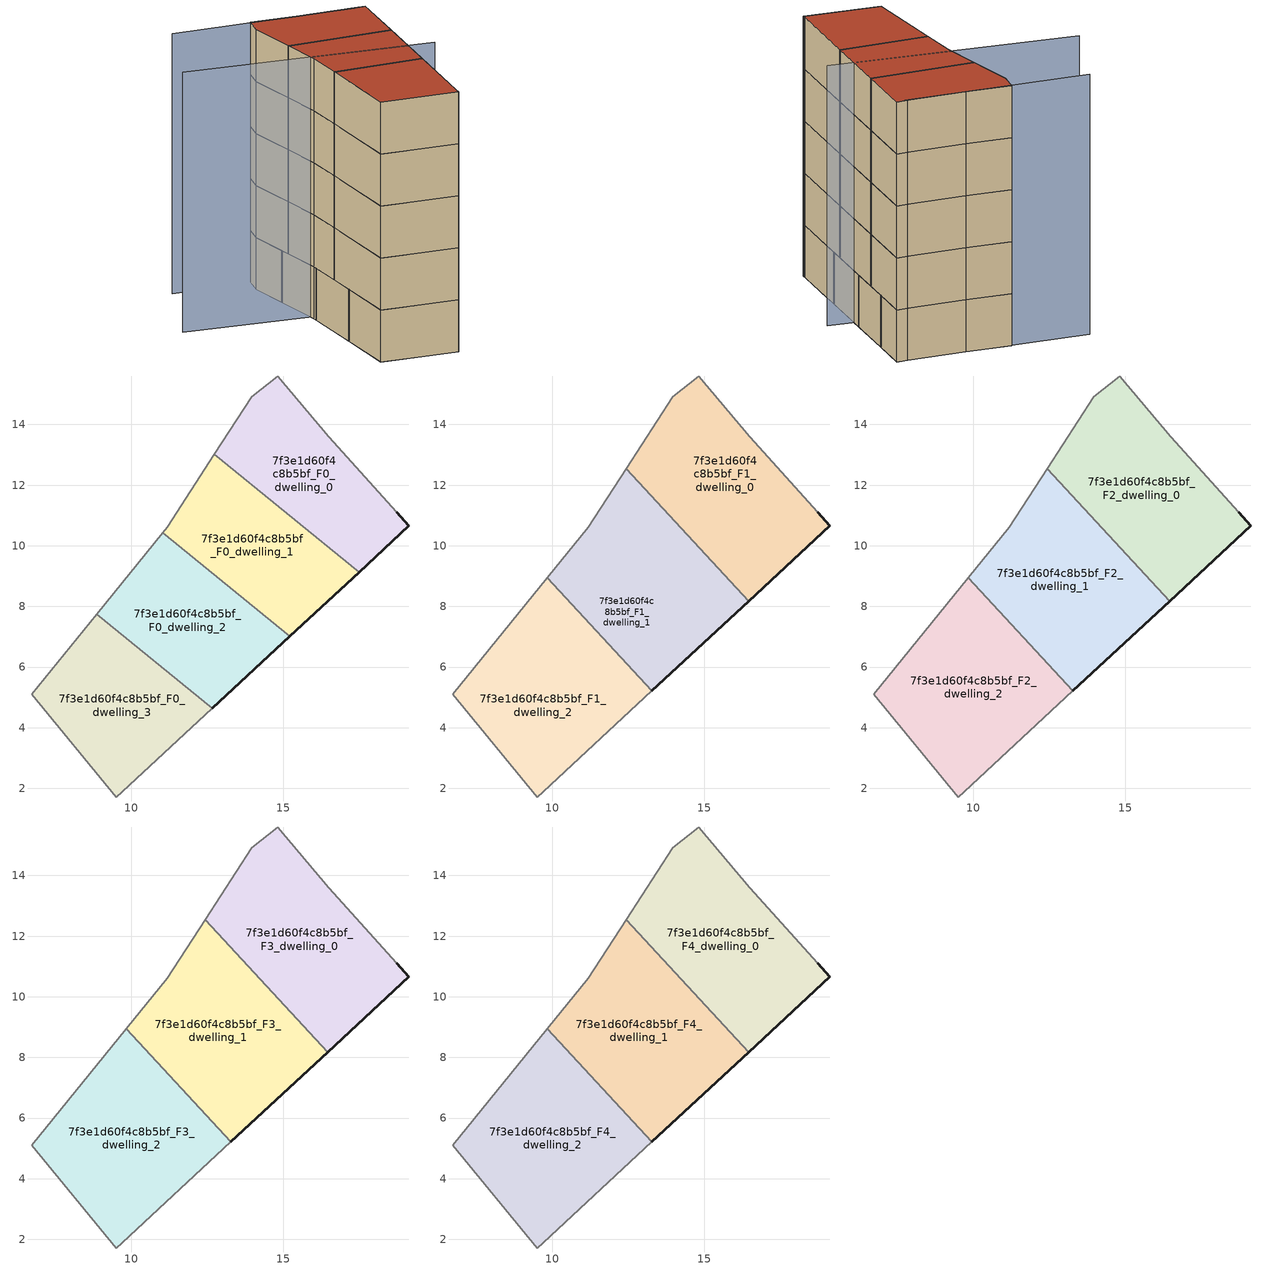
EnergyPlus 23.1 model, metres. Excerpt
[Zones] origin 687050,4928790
7f3e1d60f4c8b5bf_F0_dwelling_0
 floor ground (EU_floor_Construction): 19.16,10.65 18.74,11.11 16.52,13.59 14.83,15.6 13.96,14.91 12.74,13.01 17.51,9.13 z0
 wall outside (EU_wall_Construction): 18.74,11.11 19.16,10.65 17.51,9.13 z0:3
 wall to 7f3e1d60f4c8b5bf_F0_dwelling_1 (EU_wall_Construction): 17.51,9.13 12.74,13.01 z0:3
 wall adiabatic (EU_wall_Construction): 12.74,13.01 13.96,14.91 14.83,15.6 16.52,13.59 18.74,11.11 z0:3
7f3e1d60f4c8b5bf_F0_dwelling_1
 floor ground (EU_floor_Construction): 17.51,9.13 12.74,13.01 11.18,10.6 11.03,10.42 15.22,7.01 z0
 wall outside (EU_wall_Construction): 17.51,9.13 15.22,7.01 z0:3
 wall adiabatic (EU_wall_Construction): 11.03,10.42 11.18,10.6 12.74,13.01 z0:3
 wall to 7f3e1d60f4c8b5bf_F0_dwelling_2 (EU_wall_Construction): 15.22,7.01 11.03,10.42 z0:3
7f3e1d60f4c8b5bf_F0_dwelling_2
 floor ground (EU_floor_Construction): 15.22,7.01 11.03,10.42 8.85,7.74 12.66,4.64 z0
 wall outside (EU_wall_Construction): 15.22,7.01 12.66,4.64 z0:3
 wall to 7f3e1d60f4c8b5bf_F0_dwelling_3 (EU_wall_Construction): 12.66,4.64 8.85,7.74 z0:3
 wall adiabatic (EU_wall_Construction): 8.85,7.74 11.03,10.42 z0:3
7f3e1d60f4c8b5bf_F0_dwelling_3
 floor ground (EU_floor_Construction): 12.66,4.64 8.85,7.74 6.7,5.1 9.49,1.71 9.69,1.89 z0
 wall adiabatic (EU_wall_Construction): 12.66,4.64 9.69,1.89 9.49,1.71 6.7,5.1 8.85,7.74 z0:3
7f3e1d60f4c8b5bf_F1_dwelling_0
 floor to 7f3e1d60f4c8b5bf_F0_dwelling_0 (EU_floor_Construction): 19.16,10.65 18.74,11.11 16.52,13.59 14.83,15.6 13.96,14.91 12.74,13.01 17.51,9.13 z3
 floor to 7f3e1d60f4c8b5bf_F0_dwelling_1 (EU_floor_Construction): 17.51,9.13 12.74,13.01 12.43,12.54 16.47,8.17 z3
 wall outside (EU_wall_Construction): 18.74,11.11 19.16,10.65 16.47,8.17 z3:6
 wall to 7f3e1d60f4c8b5bf_F1_dwelling_1 (EU_wall_Construction): 16.47,8.17 12.43,12.54 z3:6
 wall adiabatic (EU_wall_Construction): 12.43,12.54 13.96,14.91 14.83,15.6 16.52,13.59 18.74,11.11 z3:6
7f3e1d60f4c8b5bf_F1_dwelling_1
 floor to 7f3e1d60f4c8b5bf_F0_dwelling_1 (EU_floor_Construction): 16.47,8.17 12.43,12.54 11.18,10.6 11.03,10.42 15.22,7.01 z3
 floor to 7f3e1d60f4c8b5bf_F0_dwelling_2 (EU_floor_Construction): 15.22,7.01 11.03,10.42 9.83,8.94 13.28,5.21 z3
 wall outside (EU_wall_Construction): 16.47,8.17 13.28,5.21 z3:6
 wall adiabatic (EU_wall_Construction): 9.83,8.94 11.18,10.6 12.43,12.54 z3:6
 wall to 7f3e1d60f4c8b5bf_F1_dwelling_2 (EU_wall_Construction): 13.28,5.21 9.83,8.94 z3:6
7f3e1d60f4c8b5bf_F1_dwelling_2
 floor to 7f3e1d60f4c8b5bf_F0_dwelling_2 (EU_floor_Construction): 13.28,5.21 9.83,8.94 8.85,7.74 12.66,4.64 z3
 floor to 7f3e1d60f4c8b5bf_F0_dwelling_3 (EU_floor_Construction): 12.66,4.64 8.85,7.74 6.7,5.1 9.49,1.71 9.69,1.89 z3
 wall adiabatic (EU_wall_Construction): 13.28,5.21 9.69,1.89 9.49,1.71 6.7,5.1 9.83,8.94 z3:6
7f3e1d60f4c8b5bf_F2_dwelling_0
 floor to 7f3e1d60f4c8b5bf_F1_dwelling_0 (EU_floor_Construction): 19.16,10.65 18.74,11.11 16.52,13.59 14.83,15.6 13.96,14.91 12.43,12.54 16.47,8.17 z6
 wall outside (EU_wall_Construction): 18.74,11.11 19.16,10.65 16.47,8.17 z6:9
 wall to 7f3e1d60f4c8b5bf_F2_dwelling_1 (EU_wall_Construction): 16.47,8.17 12.43,12.54 z6:9
 wall adiabatic (EU_wall_Construction): 12.43,12.54 13.96,14.91 14.83,15.6 16.52,13.59 18.74,11.11 z6:9
7f3e1d60f4c8b5bf_F2_dwelling_1
 floor to 7f3e1d60f4c8b5bf_F1_dwelling_1 (EU_floor_Construction): 16.47,8.17 12.43,12.54 11.18,10.6 9.83,8.94 13.28,5.21 z6
 wall outside (EU_wall_Construction): 16.47,8.17 13.28,5.21 z6:9
 wall adiabatic (EU_wall_Construction): 9.83,8.94 11.18,10.6 12.43,12.54 z6:9
 wall to 7f3e1d60f4c8b5bf_F2_dwelling_2 (EU_wall_Construction): 13.28,5.21 9.83,8.94 z6:9
7f3e1d60f4c8b5bf_F2_dwelling_2
 floor to 7f3e1d60f4c8b5bf_F1_dwelling_2 (EU_floor_Construction): 13.28,5.21 9.83,8.94 6.7,5.1 9.49,1.71 9.69,1.89 z6
 wall adiabatic (EU_wall_Construction): 13.28,5.21 9.69,1.89 9.49,1.71 6.7,5.1 9.83,8.94 z6:9
7f3e1d60f4c8b5bf_F3_dwelling_0
 floor to 7f3e1d60f4c8b5bf_F2_dwelling_0 (EU_floor_Construction): 19.16,10.65 18.74,11.11 16.52,13.59 14.83,15.6 13.96,14.91 12.43,12.54 16.47,8.17 z9
 wall outside (EU_wall_Construction): 18.74,11.11 19.16,10.65 16.47,8.17 z9:12
 wall to 7f3e1d60f4c8b5bf_F3_dwelling_1 (EU_wall_Construction): 16.47,8.17 12.43,12.54 z9:12
 wall adiabatic (EU_wall_Construction): 12.43,12.54 13.96,14.91 14.83,15.6 16.52,13.59 18.74,11.11 z9:12
7f3e1d60f4c8b5bf_F3_dwelling_1
 floor to 7f3e1d60f4c8b5bf_F2_dwelling_1 (EU_floor_Construction): 16.47,8.17 12.43,12.54 11.18,10.6 9.83,8.94 13.28,5.21 z9
 wall outside (EU_wall_Construction): 16.47,8.17 13.28,5.21 z9:12
 wall adiabatic (EU_wall_Construction): 9.83,8.94 11.18,10.6 12.43,12.54 z9:12
 wall to 7f3e1d60f4c8b5bf_F3_dwelling_2 (EU_wall_Construction): 13.28,5.21 9.83,8.94 z9:12
7f3e1d60f4c8b5bf_F3_dwelling_2
 floor to 7f3e1d60f4c8b5bf_F2_dwelling_2 (EU_floor_Construction): 13.28,5.21 9.83,8.94 6.7,5.1 9.49,1.71 9.69,1.89 z9
 wall adiabatic (EU_wall_Construction): 13.28,5.21 9.69,1.89 9.49,1.71 6.7,5.1 9.83,8.94 z9:12
7f3e1d60f4c8b5bf_F4_dwelling_0
 floor to 7f3e1d60f4c8b5bf_F3_dwelling_0 (EU_floor_Construction): 19.16,10.65 18.74,11.11 16.52,13.59 14.83,15.6 13.96,14.91 12.43,12.54 16.47,8.17 z12
 wall outside (EU_wall_Construction): 18.74,11.11 19.16,10.65 16.47,8.17 z12:15
 wall to 7f3e1d60f4c8b5bf_F4_dwelling_1 (EU_wall_Construction): 16.47,8.17 12.43,12.54 z12:15
 wall adiabatic (EU_wall_Construction): 12.43,12.54 13.96,14.91 14.83,15.6 16.52,13.59 18.74,11.11 z12:15
 roof outside (EU_roof_Construction): 16.52,13.59 18.74,11.11 19.16,10.65 16.47,8.17 12.43,12.54 13.96,14.91 14.83,15.6 z15
7f3e1d60f4c8b5bf_F4_dwelling_1
 floor to 7f3e1d60f4c8b5bf_F3_dwelling_1 (EU_floor_Construction): 16.47,8.17 12.43,12.54 11.18,10.6 9.83,8.94 13.28,5.21 z12
 wall outside (EU_wall_Construction): 16.47,8.17 13.28,5.21 z12:15
 wall adiabatic (EU_wall_Construction): 9.83,8.94 11.18,10.6 12.43,12.54 z12:15
 wall to 7f3e1d60f4c8b5bf_F4_dwelling_2 (EU_wall_Construction): 13.28,5.21 9.83,8.94 z12:15
 roof outside (EU_roof_Construction): 12.43,12.54 16.47,8.17 13.28,5.21 9.83,8.94 11.18,10.6 z15
7f3e1d60f4c8b5bf_F4_dwelling_2
 floor to 7f3e1d60f4c8b5bf_F3_dwelling_2 (EU_floor_Construction): 13.28,5.21 9.83,8.94 6.7,5.1 9.49,1.71 9.69,1.89 z12
 wall adiabatic (EU_wall_Construction): 13.28,5.21 9.69,1.89 9.49,1.71 6.7,5.1 9.83,8.94 z12:15
 roof outside (EU_roof_Construction): 9.83,8.94 13.28,5.21 9.69,1.89 9.49,1.71 6.7,5.1 z15
shading: 6.97,16.51 15.63,5.36 / 18.78,10.97 11.89,18.94 z0:15
[Building]
EU S2 Campaign: North Axis=0; Terrain=City; Solar Distribution=FullExterior
[Site:Location]
Bologna: Latitude=44.5; Longitude=11.25; Time Zone=1; Elevation=37
[SizingPeriod:WeatherFileDays]
AnnualSizingPeriod: Begin Month=1; Begin Day of Month=1; End Month=12; End Day of Month=31; Day of Week for Start Day=Monday; Use Weather File Daylight Saving Period=No; Use Weather File Rain and Snow Indicators=No
[MATERIAL]
EU_InternalMass_Material: Roughness=MediumRough; Thickness=0.1; Conductivity=1; Density=1800; Specific Heat=900; Thermal Absorptance=0.9; Solar Absorptance=0.7; Visible Absorptance=0.7
[MATERIAL:NOMASS] Roughness=MediumRough; Thermal Absorptance=0.9; Solar Absorptance=0.7; Visible Absorptance=0.7
Name | Thermal Resistance
EU_wall_NoMass | 0.905828
EU_roof_NoMass | 0.37593
EU_floor_NoMass | 0.67114
[CONSTRUCTION]
EU_wall_Construction: EU_wall_NoMass
EU_roof_Construction: EU_roof_NoMass
EU_floor_Construction: EU_floor_NoMass
EU_InternalMass_Construction: EU_InternalMass_Material
[ZONE] Type=1; Multiplier=1; Ceiling Height=autocalculate; Floor Area=autocalculate; Part of Total Floor Area=Yes
Name | Volume
7f3e1d60f4c8b5bf_F0_dwelling_0 | 53.4639
7f3e1d60f4c8b5bf_F1_dwelling_0; 7f3e1d60f4c8b5bf_F2_dwelling_0; 7f3e1d60f4c8b5bf_F3_dwelling_0; 7f3e1d60f4c8b5bf_F4_dwelling_0 | 71.283
7f3e1d60f4c8b5bf_F0_dwelling_1 | 53.4646
7f3e1d60f4c8b5bf_F1_dwelling_1; 7f3e1d60f4c8b5bf_F2_dwelling_1; 7f3e1d60f4c8b5bf_F3_dwelling_1; 7f3e1d60f4c8b5bf_F4_dwelling_1 | 71.2932
7f3e1d60f4c8b5bf_F0_dwelling_2 | 53.4617
7f3e1d60f4c8b5bf_F1_dwelling_2; 7f3e1d60f4c8b5bf_F2_dwelling_2; 7f3e1d60f4c8b5bf_F3_dwelling_2; 7f3e1d60f4c8b5bf_F4_dwelling_2 | 71.2808
7f3e1d60f4c8b5bf_F0_dwelling_3 | 53.4683
[INTERNALMASS] Construction=EU_InternalMass_Construction
Name | Zone or ZoneList | Surface Area
7f3e1d60f4c8b5bf_F0_dwelling_0_EU_InternalMass | 7f3e1d60f4c8b5bf_F0_dwelling_0 | 17.8212
7f3e1d60f4c8b5bf_F0_dwelling_1_EU_InternalMass | 7f3e1d60f4c8b5bf_F0_dwelling_1 | 17.8214
7f3e1d60f4c8b5bf_F0_dwelling_2_EU_InternalMass | 7f3e1d60f4c8b5bf_F0_dwelling_2 | 17.8208
7f3e1d60f4c8b5bf_F0_dwelling_3_EU_InternalMass | 7f3e1d60f4c8b5bf_F0_dwelling_3 | 17.8224
7f3e1d60f4c8b5bf_F1_dwelling_0_EU_InternalMass | 7f3e1d60f4c8b5bf_F1_dwelling_0 | 23.7607
7f3e1d60f4c8b5bf_F1_dwelling_1_EU_InternalMass | 7f3e1d60f4c8b5bf_F1_dwelling_1 | 23.7644
7f3e1d60f4c8b5bf_F1_dwelling_2_EU_InternalMass | 7f3e1d60f4c8b5bf_F1_dwelling_2 | 23.7598
7f3e1d60f4c8b5bf_F2_dwelling_0_EU_InternalMass | 7f3e1d60f4c8b5bf_F2_dwelling_0 | 23.7607
7f3e1d60f4c8b5bf_F2_dwelling_1_EU_InternalMass | 7f3e1d60f4c8b5bf_F2_dwelling_1 | 23.7644
7f3e1d60f4c8b5bf_F2_dwelling_2_EU_InternalMass | 7f3e1d60f4c8b5bf_F2_dwelling_2 | 23.7598
7f3e1d60f4c8b5bf_F3_dwelling_0_EU_InternalMass | 7f3e1d60f4c8b5bf_F3_dwelling_0 | 23.7607
7f3e1d60f4c8b5bf_F3_dwelling_1_EU_InternalMass | 7f3e1d60f4c8b5bf_F3_dwelling_1 | 23.7644
7f3e1d60f4c8b5bf_F3_dwelling_2_EU_InternalMass | 7f3e1d60f4c8b5bf_F3_dwelling_2 | 23.7598
7f3e1d60f4c8b5bf_F4_dwelling_0_EU_InternalMass | 7f3e1d60f4c8b5bf_F4_dwelling_0 | 23.7607
7f3e1d60f4c8b5bf_F4_dwelling_1_EU_InternalMass | 7f3e1d60f4c8b5bf_F4_dwelling_1 | 23.7644
7f3e1d60f4c8b5bf_F4_dwelling_2_EU_InternalMass | 7f3e1d60f4c8b5bf_F4_dwelling_2 | 23.7598
[OTHEREQUIPMENT] Fuel Type=Electricity; Design Level Calculation Method=Watts/Area; Power per Zone Floor Area=1; Fraction Latent=0; Fraction Radiant=0; Fraction Lost=0; Carbon Dioxide Generation Rate=0; EndUse Subcategory=EU_Step8_InternalGains
Name | Zone or ZoneList or Space or SpaceList | Schedule
EU_Step8_InternalGain_7f3e1d60f4c8b5bf_F0_dwelling_0_f000 | 7f3e1d60f4c8b5bf_F0_dwelling_0 | EU_Step8_GainSchedule_7f3e1d60f4c8b5bf_F0_dwelling_0_f000
EU_Step8_InternalGain_7f3e1d60f4c8b5bf_F0_dwelling_1_f000 | 7f3e1d60f4c8b5bf_F0_dwelling_1 | EU_Step8_GainSchedule_7f3e1d60f4c8b5bf_F0_dwelling_1_f000
EU_Step8_InternalGain_7f3e1d60f4c8b5bf_F0_dwelling_2_f000 | 7f3e1d60f4c8b5bf_F0_dwelling_2 | EU_Step8_GainSchedule_7f3e1d60f4c8b5bf_F0_dwelling_2_f000
EU_Step8_InternalGain_7f3e1d60f4c8b5bf_F0_dwelling_3_f000 | 7f3e1d60f4c8b5bf_F0_dwelling_3 | EU_Step8_GainSchedule_7f3e1d60f4c8b5bf_F0_dwelling_3_f000
EU_Step8_InternalGain_7f3e1d60f4c8b5bf_F1_dwelling_0_f000 | 7f3e1d60f4c8b5bf_F1_dwelling_0 | EU_Step8_GainSchedule_7f3e1d60f4c8b5bf_F1_dwelling_0_f000
EU_Step8_InternalGain_7f3e1d60f4c8b5bf_F1_dwelling_1_f000 | 7f3e1d60f4c8b5bf_F1_dwelling_1 | EU_Step8_GainSchedule_7f3e1d60f4c8b5bf_F1_dwelling_1_f000
EU_Step8_InternalGain_7f3e1d60f4c8b5bf_F1_dwelling_2_f000 | 7f3e1d60f4c8b5bf_F1_dwelling_2 | EU_Step8_GainSchedule_7f3e1d60f4c8b5bf_F1_dwelling_2_f000
EU_Step8_InternalGain_7f3e1d60f4c8b5bf_F2_dwelling_0_f000 | 7f3e1d60f4c8b5bf_F2_dwelling_0 | EU_Step8_GainSchedule_7f3e1d60f4c8b5bf_F2_dwelling_0_f000
EU_Step8_InternalGain_7f3e1d60f4c8b5bf_F2_dwelling_1_f000 | 7f3e1d60f4c8b5bf_F2_dwelling_1 | EU_Step8_GainSchedule_7f3e1d60f4c8b5bf_F2_dwelling_1_f000
EU_Step8_InternalGain_7f3e1d60f4c8b5bf_F2_dwelling_2_f000 | 7f3e1d60f4c8b5bf_F2_dwelling_2 | EU_Step8_GainSchedule_7f3e1d60f4c8b5bf_F2_dwelling_2_f000
EU_Step8_InternalGain_7f3e1d60f4c8b5bf_F3_dwelling_0_f000 | 7f3e1d60f4c8b5bf_F3_dwelling_0 | EU_Step8_GainSchedule_7f3e1d60f4c8b5bf_F3_dwelling_0_f000
EU_Step8_InternalGain_7f3e1d60f4c8b5bf_F3_dwelling_1_f000 | 7f3e1d60f4c8b5bf_F3_dwelling_1 | EU_Step8_GainSchedule_7f3e1d60f4c8b5bf_F3_dwelling_1_f000
EU_Step8_InternalGain_7f3e1d60f4c8b5bf_F3_dwelling_2_f000 | 7f3e1d60f4c8b5bf_F3_dwelling_2 | EU_Step8_GainSchedule_7f3e1d60f4c8b5bf_F3_dwelling_2_f000
EU_Step8_InternalGain_7f3e1d60f4c8b5bf_F4_dwelling_0_f000 | 7f3e1d60f4c8b5bf_F4_dwelling_0 | EU_Step8_GainSchedule_7f3e1d60f4c8b5bf_F4_dwelling_0_f000
EU_Step8_InternalGain_7f3e1d60f4c8b5bf_F4_dwelling_1_f000 | 7f3e1d60f4c8b5bf_F4_dwelling_1 | EU_Step8_GainSchedule_7f3e1d60f4c8b5bf_F4_dwelling_1_f000
EU_Step8_InternalGain_7f3e1d60f4c8b5bf_F4_dwelling_2_f000 | 7f3e1d60f4c8b5bf_F4_dwelling_2 | EU_Step8_GainSchedule_7f3e1d60f4c8b5bf_F4_dwelling_2_f000
[ZONEVENTILATION:DESIGNFLOWRATE] Schedule=EU_AlwaysOn; Design Flow Rate Calculation Method=AirChanges/Hour; Air Changes per Hour=0.73129; Ventilation Type=Natural; Fan Pressure Rise=0; Fan Total Efficiency=1; Constant Term Coefficient=1; Temperature Term Coefficient=0; Velocity Term Coefficient=0; Velocity Squared Term Coefficient=0; Minimum Indoor Temperature=-100; Maximum Indoor Temperature=100; Delta Temperature=-100; Minimum Outdoor Temperature=-100; Maximum Outdoor Temperature=100; Maximum Wind Speed=40
Name | Zone or ZoneList or Space or SpaceList
EU_ConstantAir_7f3e1d60f4c8b5bf_F0_dwelling_0 | 7f3e1d60f4c8b5bf_F0_dwelling_0
EU_ConstantAir_7f3e1d60f4c8b5bf_F0_dwelling_1 | 7f3e1d60f4c8b5bf_F0_dwelling_1
EU_ConstantAir_7f3e1d60f4c8b5bf_F0_dwelling_2 | 7f3e1d60f4c8b5bf_F0_dwelling_2
EU_ConstantAir_7f3e1d60f4c8b5bf_F0_dwelling_3 | 7f3e1d60f4c8b5bf_F0_dwelling_3
EU_ConstantAir_7f3e1d60f4c8b5bf_F1_dwelling_0 | 7f3e1d60f4c8b5bf_F1_dwelling_0
EU_ConstantAir_7f3e1d60f4c8b5bf_F1_dwelling_1 | 7f3e1d60f4c8b5bf_F1_dwelling_1
EU_ConstantAir_7f3e1d60f4c8b5bf_F1_dwelling_2 | 7f3e1d60f4c8b5bf_F1_dwelling_2
EU_ConstantAir_7f3e1d60f4c8b5bf_F2_dwelling_0 | 7f3e1d60f4c8b5bf_F2_dwelling_0
EU_ConstantAir_7f3e1d60f4c8b5bf_F2_dwelling_1 | 7f3e1d60f4c8b5bf_F2_dwelling_1
EU_ConstantAir_7f3e1d60f4c8b5bf_F2_dwelling_2 | 7f3e1d60f4c8b5bf_F2_dwelling_2
EU_ConstantAir_7f3e1d60f4c8b5bf_F3_dwelling_0 | 7f3e1d60f4c8b5bf_F3_dwelling_0
EU_ConstantAir_7f3e1d60f4c8b5bf_F3_dwelling_1 | 7f3e1d60f4c8b5bf_F3_dwelling_1
EU_ConstantAir_7f3e1d60f4c8b5bf_F3_dwelling_2 | 7f3e1d60f4c8b5bf_F3_dwelling_2
EU_ConstantAir_7f3e1d60f4c8b5bf_F4_dwelling_0 | 7f3e1d60f4c8b5bf_F4_dwelling_0
EU_ConstantAir_7f3e1d60f4c8b5bf_F4_dwelling_1 | 7f3e1d60f4c8b5bf_F4_dwelling_1
EU_ConstantAir_7f3e1d60f4c8b5bf_F4_dwelling_2 | 7f3e1d60f4c8b5bf_F4_dwelling_2
[HVACTEMPLATE:THERMOSTAT] Constant Heating Setpoint=20; Constant Cooling Setpoint=50
EU_HeatOnly_7f3e1d60f4c8b5bf_F0_dwelling_0; EU_HeatOnly_7f3e1d60f4c8b5bf_F0_dwelling_1; EU_HeatOnly_7f3e1d60f4c8b5bf_F0_dwelling_2; EU_HeatOnly_7f3e1d60f4c8b5bf_F0_dwelling_3; EU_HeatOnly_7f3e1d60f4c8b5bf_F1_dwelling_0; EU_HeatOnly_7f3e1d60f4c8b5bf_F1_dwelling_1; EU_HeatOnly_7f3e1d60f4c8b5bf_F1_dwelling_2; EU_HeatOnly_7f3e1d60f4c8b5bf_F2_dwelling_0; EU_HeatOnly_7f3e1d60f4c8b5bf_F2_dwelling_1; EU_HeatOnly_7f3e1d60f4c8b5bf_F2_dwelling_2; EU_HeatOnly_7f3e1d60f4c8b5bf_F3_dwelling_0; EU_HeatOnly_7f3e1d60f4c8b5bf_F3_dwelling_1; EU_HeatOnly_7f3e1d60f4c8b5bf_F3_dwelling_2; EU_HeatOnly_7f3e1d60f4c8b5bf_F4_dwelling_0; EU_HeatOnly_7f3e1d60f4c8b5bf_F4_dwelling_1; EU_HeatOnly_7f3e1d60f4c8b5bf_F4_dwelling_2
[HVACTEMPLATE:ZONE:IDEALLOADSAIRSYSTEM] System Availability Schedule=EU_AlwaysOn; Maximum Heating Supply Air Temperature=50; Minimum Cooling Supply Air Temperature=13; Maximum Heating Supply Air Humidity Ratio=0.0156; Minimum Cooling Supply Air Humidity Ratio=0.0077; Heating Limit=NoLimit; Cooling Limit=NoLimit; Heating Availability Schedule=EU_AlwaysOn; Cooling Availability Schedule=EU_CoolingOff; Dehumidification Control Type=ConstantSensibleHeatRatio; Cooling Sensible Heat Ratio=0.7; Dehumidification Setpoint=60; Humidification Control Type=None; Humidification Setpoint=30; Outdoor Air Method=None; Outdoor Air Flow Rate per Person=0.00944; Outdoor Air Flow Rate per Zone Floor Area=0; Outdoor Air Flow Rate per Zone=0; Demand Controlled Ventilation Type=None; Outdoor Air Economizer Type=NoEconomizer; Heat Recovery Type=None; Sensible Heat Recovery Effectiveness=0.7; Latent Heat Recovery Effectiveness=0.65
Name | Template Thermostat
7f3e1d60f4c8b5bf_F0_dwelling_0 | EU_HeatOnly_7f3e1d60f4c8b5bf_F0_dwelling_0
7f3e1d60f4c8b5bf_F0_dwelling_1 | EU_HeatOnly_7f3e1d60f4c8b5bf_F0_dwelling_1
7f3e1d60f4c8b5bf_F0_dwelling_2 | EU_HeatOnly_7f3e1d60f4c8b5bf_F0_dwelling_2
7f3e1d60f4c8b5bf_F0_dwelling_3 | EU_HeatOnly_7f3e1d60f4c8b5bf_F0_dwelling_3
7f3e1d60f4c8b5bf_F1_dwelling_0 | EU_HeatOnly_7f3e1d60f4c8b5bf_F1_dwelling_0
7f3e1d60f4c8b5bf_F1_dwelling_1 | EU_HeatOnly_7f3e1d60f4c8b5bf_F1_dwelling_1
7f3e1d60f4c8b5bf_F1_dwelling_2 | EU_HeatOnly_7f3e1d60f4c8b5bf_F1_dwelling_2
7f3e1d60f4c8b5bf_F2_dwelling_0 | EU_HeatOnly_7f3e1d60f4c8b5bf_F2_dwelling_0
7f3e1d60f4c8b5bf_F2_dwelling_1 | EU_HeatOnly_7f3e1d60f4c8b5bf_F2_dwelling_1
7f3e1d60f4c8b5bf_F2_dwelling_2 | EU_HeatOnly_7f3e1d60f4c8b5bf_F2_dwelling_2
7f3e1d60f4c8b5bf_F3_dwelling_0 | EU_HeatOnly_7f3e1d60f4c8b5bf_F3_dwelling_0
7f3e1d60f4c8b5bf_F3_dwelling_1 | EU_HeatOnly_7f3e1d60f4c8b5bf_F3_dwelling_1
7f3e1d60f4c8b5bf_F3_dwelling_2 | EU_HeatOnly_7f3e1d60f4c8b5bf_F3_dwelling_2
7f3e1d60f4c8b5bf_F4_dwelling_0 | EU_HeatOnly_7f3e1d60f4c8b5bf_F4_dwelling_0
7f3e1d60f4c8b5bf_F4_dwelling_1 | EU_HeatOnly_7f3e1d60f4c8b5bf_F4_dwelling_1
7f3e1d60f4c8b5bf_F4_dwelling_2 | EU_HeatOnly_7f3e1d60f4c8b5bf_F4_dwelling_2
[SIZING:ZONE] Zone Cooling Design Supply Air Temperature Input Method=SupplyAirTemperature; Zone Cooling Design Supply Air Temperature=13; Zone Heating Design Supply Air Temperature Input Method=SupplyAirTemperature; Zone Heating Design Supply Air Temperature=50; Zone Cooling Design Supply Air Humidity Ratio=0.008; Zone Heating Design Supply Air Humidity Ratio=0.008; Cooling Design Air Flow Method=DesignDay; Cooling Design Air Flow Rate=0; Cooling Minimum Air Flow per Zone Floor Area=0.000762; Cooling Minimum Air Flow=0; Cooling Minimum Air Flow Fraction=0.2; Heating Design Air Flow Method=DesignDay; Heating Design Air Flow Rate=0; Heating Maximum Air Flow per Zone Floor Area=0.002032; Heating Maximum Air Flow=0.141576; Heating Maximum Air Flow Fraction=0.3; Account for Dedicated Outdoor Air System=No; Dedicated Outdoor Air System Control Strategy=NeutralSupplyAir; Dedicated Outdoor Air Low Setpoint Temperature for Design=autosize; Dedicated Outdoor Air High Setpoint Temperature for Design=autosize; Zone Load Sizing Method=Sensible Load Only No Latent Load; Zone Latent Cooling Design Supply Air Humidity Ratio Input Method=HumidityRatioDifference; Zone Cooling Design Supply Air Humidity Ratio Difference=0.005; Zone Latent Heating Design Supply Air Humidity Ratio Input Method=HumidityRatioDifference; Zone Humidification Design Supply Air Humidity Ratio Difference=0.005
7f3e1d60f4c8b5bf_F0_dwelling_0; 7f3e1d60f4c8b5bf_F0_dwelling_1; 7f3e1d60f4c8b5bf_F0_dwelling_2; 7f3e1d60f4c8b5bf_F0_dwelling_3; 7f3e1d60f4c8b5bf_F1_dwelling_0; 7f3e1d60f4c8b5bf_F1_dwelling_1; 7f3e1d60f4c8b5bf_F1_dwelling_2; 7f3e1d60f4c8b5bf_F2_dwelling_0; 7f3e1d60f4c8b5bf_F2_dwelling_1; 7f3e1d60f4c8b5bf_F2_dwelling_2; 7f3e1d60f4c8b5bf_F3_dwelling_0; 7f3e1d60f4c8b5bf_F3_dwelling_1; 7f3e1d60f4c8b5bf_F3_dwelling_2; 7f3e1d60f4c8b5bf_F4_dwelling_0; 7f3e1d60f4c8b5bf_F4_dwelling_1; 7f3e1d60f4c8b5bf_F4_dwelling_2
[SCHEDULE:CONSTANT]
Name | Hourly Value
EU_AlwaysOn | 1
EU_CoolingOff | 0
[SCHEDULE:FILE] Column Number=1; Rows to Skip at Top=0; Number of Hours of Data=8760; Column Separator=Comma; Interpolate to Timestep=No; Minutes per Item=60; Adjust Schedule for Daylight Savings=Yes
Name | File
EU_Step8_GainSchedule_7f3e1d60f4c8b5bf_F0_dwelling_0_f000 | ../../schedules/7f3e1d60f4c8b5bf/7f3e1d60f4c8b5bf_F0_dwelling_0_f000_gain.csv
EU_Step8_GainSchedule_7f3e1d60f4c8b5bf_F0_dwelling_1_f000 | ../../schedules/7f3e1d60f4c8b5bf/7f3e1d60f4c8b5bf_F0_dwelling_1_f000_gain.csv
EU_Step8_GainSchedule_7f3e1d60f4c8b5bf_F0_dwelling_2_f000 | ../../schedules/7f3e1d60f4c8b5bf/7f3e1d60f4c8b5bf_F0_dwelling_2_f000_gain.csv
EU_Step8_GainSchedule_7f3e1d60f4c8b5bf_F0_dwelling_3_f000 | ../../schedules/7f3e1d60f4c8b5bf/7f3e1d60f4c8b5bf_F0_dwelling_3_f000_gain.csv
EU_Step8_GainSchedule_7f3e1d60f4c8b5bf_F1_dwelling_0_f000 | ../../schedules/7f3e1d60f4c8b5bf/7f3e1d60f4c8b5bf_F1_dwelling_0_f000_gain.csv
EU_Step8_GainSchedule_7f3e1d60f4c8b5bf_F1_dwelling_1_f000 | ../../schedules/7f3e1d60f4c8b5bf/7f3e1d60f4c8b5bf_F1_dwelling_1_f000_gain.csv
EU_Step8_GainSchedule_7f3e1d60f4c8b5bf_F1_dwelling_2_f000 | ../../schedules/7f3e1d60f4c8b5bf/7f3e1d60f4c8b5bf_F1_dwelling_2_f000_gain.csv
EU_Step8_GainSchedule_7f3e1d60f4c8b5bf_F2_dwelling_0_f000 | ../../schedules/7f3e1d60f4c8b5bf/7f3e1d60f4c8b5bf_F2_dwelling_0_f000_gain.csv
EU_Step8_GainSchedule_7f3e1d60f4c8b5bf_F2_dwelling_1_f000 | ../../schedules/7f3e1d60f4c8b5bf/7f3e1d60f4c8b5bf_F2_dwelling_1_f000_gain.csv
EU_Step8_GainSchedule_7f3e1d60f4c8b5bf_F2_dwelling_2_f000 | ../../schedules/7f3e1d60f4c8b5bf/7f3e1d60f4c8b5bf_F2_dwelling_2_f000_gain.csv
EU_Step8_GainSchedule_7f3e1d60f4c8b5bf_F3_dwelling_0_f000 | ../../schedules/7f3e1d60f4c8b5bf/7f3e1d60f4c8b5bf_F3_dwelling_0_f000_gain.csv
EU_Step8_GainSchedule_7f3e1d60f4c8b5bf_F3_dwelling_1_f000 | ../../schedules/7f3e1d60f4c8b5bf/7f3e1d60f4c8b5bf_F3_dwelling_1_f000_gain.csv
EU_Step8_GainSchedule_7f3e1d60f4c8b5bf_F3_dwelling_2_f000 | ../../schedules/7f3e1d60f4c8b5bf/7f3e1d60f4c8b5bf_F3_dwelling_2_f000_gain.csv
EU_Step8_GainSchedule_7f3e1d60f4c8b5bf_F4_dwelling_0_f000 | ../../schedules/7f3e1d60f4c8b5bf/7f3e1d60f4c8b5bf_F4_dwelling_0_f000_gain.csv
EU_Step8_GainSchedule_7f3e1d60f4c8b5bf_F4_dwelling_1_f000 | ../../schedules/7f3e1d60f4c8b5bf/7f3e1d60f4c8b5bf_F4_dwelling_1_f000_gain.csv
EU_Step8_GainSchedule_7f3e1d60f4c8b5bf_F4_dwelling_2_f000 | ../../schedules/7f3e1d60f4c8b5bf/7f3e1d60f4c8b5bf_F4_dwelling_2_f000_gain.csv
